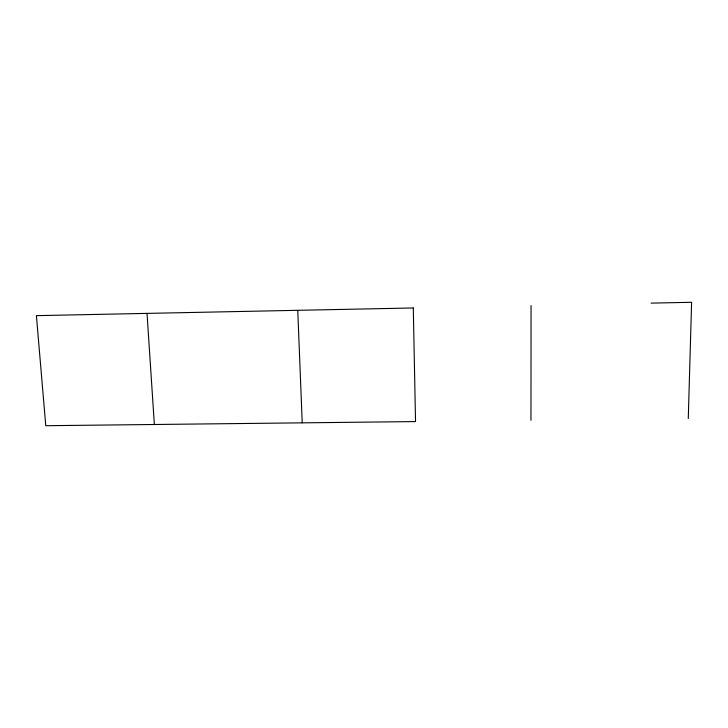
<?xml version="1.0" encoding="UTF-8"?>
<svg xmlns="http://www.w3.org/2000/svg" width="728" height="728" viewBox="0 0 728 728"><rect width="100%" height="100%" fill="white"/><g stroke="black" fill="none" stroke-linecap="round" stroke-linejoin="round"><path stroke-width="1.09" d="M530.967 420.293L531.049 305.569M688.279 418.536L691.6 302.293L651.078 303.121M147.029 313.395L154.354 424.497M297.752 310.319L302.229 422.841M413.295 307.962L36.4 315.643L45.773 425.707L415.533 421.585L413.295 307.962"/></g></svg>
